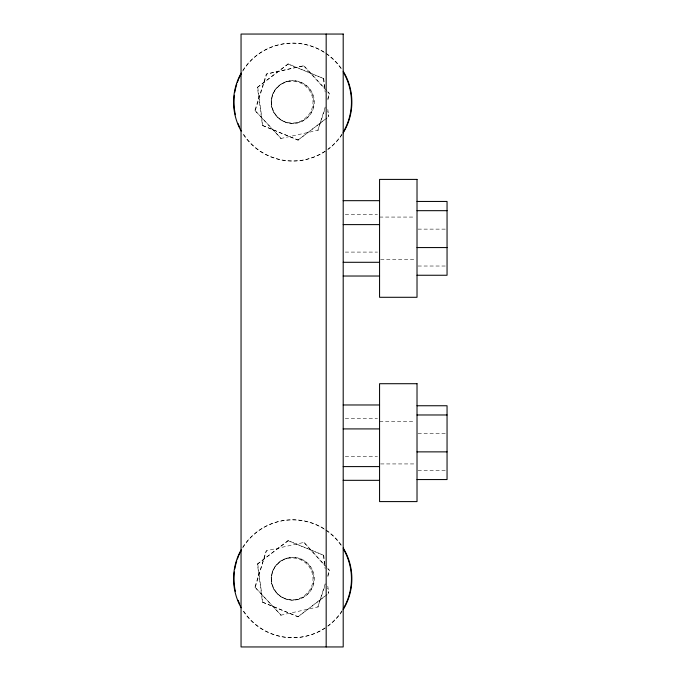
<?xml version="1.0" encoding="UTF-8"?>
<svg xmlns="http://www.w3.org/2000/svg" width="681" height="681" viewBox="0 0 681 681"><rect width="100%" height="100%" fill="white"/><g stroke="black" fill="none" stroke-linecap="round" stroke-linejoin="round"><path stroke-width="0.51" stroke-dasharray="3.4 2.55" d="M254.898 110.433L281.083 138.481L254.898 110.433L266.331 74.059L303.956 65.716L326.871 90.692M255.298 110.382L266.731 73.999L303.956 65.716M325.212 107.002L317.908 130.241L325.297 107.964M327.757 98.915L329.34 93.867L327.91 92.301M327.833 99.877L329.74 93.816L327.595 91.467M254.898 587.133L281.083 615.181L254.898 587.133L266.331 550.759L303.956 542.417L326.871 567.392M255.298 587.082L266.331 550.759M325.212 583.702L317.908 606.941L325.297 584.664M327.757 575.615L329.34 570.567L327.91 569.001M327.833 576.577L329.74 570.516L327.595 568.167M327.101 117.941L297.972 140.116L262.474 125.449L257.435 87.372L288.216 63.92L323.705 78.596L325.203 89.918M257.435 87.372L288.216 63.92M297.972 140.116L326.778 117.983M327.101 594.641L297.972 616.816L262.474 602.149L257.435 564.072L288.216 540.62L323.705 555.296L325.203 566.618M257.435 564.072L288.216 540.62M297.972 616.816L326.778 594.683M280.683 138.532L318.308 130.19M280.683 615.232L318.308 606.89M286.701 81.524A21.383 21.383 0 0 1 313.243 107.343A21.383 21.383 0 0 1 277.61 117.421A21.383 21.383 0 0 1 286.701 81.524L287.11 81.465A21.383 21.383 0 0 1 313.66 107.292A21.383 21.383 0 0 1 278.018 117.37A21.383 21.383 0 0 1 287.11 81.465M287.884 63.963L323.705 78.596M262.474 125.449L298.295 140.073M303.956 542.417L325.041 565.885M286.701 558.224A21.383 21.383 0 0 1 313.243 584.043A21.383 21.383 0 0 1 277.61 594.121A21.383 21.383 0 0 1 286.701 558.224L287.11 558.165A21.383 21.383 0 0 1 313.66 583.992A21.383 21.383 0 0 1 278.018 594.07A21.383 21.383 0 0 1 287.11 558.165M287.884 540.663L323.705 555.296M262.474 602.149L298.295 616.773M345.276 214.404L377.487 214.404M379.564 217.069L414.933 217.069M418.049 229.131L446.012 229.131M345.276 252.089L377.487 252.089M380.602 259.631L414.933 259.631M418.049 266.024L446.012 266.024M345.276 418.704L377.487 418.704M379.564 421.369L414.933 421.369M418.049 433.431L446.012 433.431M345.276 456.389L377.487 456.389M380.602 463.931L414.933 463.931M418.049 470.324L446.012 470.324M303.556 65.768L325.041 89.185M327.799 109.471L328.753 116.672L327.74 111.573M323.381 78.638L325.152 92.02M327.799 586.171L328.753 593.372L327.74 588.273M323.381 555.338L325.152 568.72M257.758 87.33L262.806 125.406M257.758 564.03L262.806 602.106M342.032 134.642A58.941 58.941 0 0 1 327.927 149.462M325.416 151.216A58.941 58.941 0 0 1 242.649 132.795M242.708 71.19A58.941 58.941 0 0 1 325.527 52.939M326.378 53.518A58.941 58.941 0 0 1 342.1 69.556M342.185 133.834A58.941 58.941 0 0 1 327.518 149.514M325.007 151.276A58.941 58.941 0 0 1 242.785 133.723M242.853 70.364A58.941 58.941 0 0 1 325.109 52.99M325.969 53.569A58.941 58.941 0 0 1 342.254 70.466M342.032 611.342A58.941 58.941 0 0 1 327.927 626.162M325.416 627.916A58.941 58.941 0 0 1 242.649 609.495M242.708 547.89A58.941 58.941 0 0 1 325.527 529.639M326.378 530.218A58.941 58.941 0 0 1 342.1 546.256M342.185 610.534A58.941 58.941 0 0 1 327.518 626.214M325.007 627.976A58.941 58.941 0 0 1 242.785 610.423M242.853 547.064A58.941 58.941 0 0 1 325.109 529.69M325.969 530.269A58.941 58.941 0 0 1 342.254 547.166M279.721 85.355L275.796 89.134A20.873 20.873 0 0 0 304.518 118.945L308.442 115.166A20.873 20.873 0 0 0 279.721 85.355M279.721 562.055L275.796 565.834A20.873 20.873 0 0 0 304.518 595.645L308.442 591.866A20.873 20.873 0 0 0 279.721 562.055"/><path stroke-width="1.02" d="M343.198 200.674L379.564 200.674M417.019 201.448L447.051 201.448L447.051 275.252L417.019 275.252M417.019 210.676L447.051 210.676M343.198 224.611L379.564 224.611M417.019 247.569L447.051 247.569M343.198 262.296L379.564 262.296M343.198 276.026L379.564 276.026M343.198 404.974L379.564 404.974M417.019 405.748L447.051 405.748L447.051 479.552L417.019 479.552M417.019 414.976L447.051 414.976M343.198 428.911L379.564 428.911M417.019 451.869L447.051 451.869M343.198 466.596L379.564 466.596M343.198 480.326L379.564 480.326M326.173 34.05L326.173 646.95M343.207 71.292A58.941 58.941 0 0 1 343.147 132.897M239.695 127.347A58.941 58.941 0 0 1 238.061 123.584M235.371 114.731A58.941 58.941 0 0 1 234.375 95.289M234.809 92.258A58.941 58.941 0 0 1 236.741 84.248M237.397 82.29A58.941 58.941 0 0 1 238.503 79.413M238.903 78.477A58.941 58.941 0 0 1 241.159 73.871M343.335 72.229A58.941 58.941 0 0 1 343.267 132.071M241.185 131.067A58.941 58.941 0 0 1 241.253 73.02M343.207 547.992A58.941 58.941 0 0 1 343.147 609.597M239.695 604.047A58.941 58.941 0 0 1 238.061 600.284M235.371 591.431A58.941 58.941 0 0 1 234.375 571.989M234.809 568.958A58.941 58.941 0 0 1 236.741 560.948M237.397 558.99A58.941 58.941 0 0 1 238.503 556.113M238.903 555.177A58.941 58.941 0 0 1 241.159 550.571M343.335 548.929A58.941 58.941 0 0 1 343.267 608.771M241.185 607.767A58.941 58.941 0 0 1 241.253 549.72M343.198 34.05L241.048 34.05L241.048 646.95L343.198 646.95L343.198 34.05M417.019 179.409L379.564 179.409L379.564 297.291L417.019 297.291L417.019 179.409M417.019 383.709L379.564 383.709L379.564 501.591L417.019 501.591L417.019 383.709"/></g></svg>
